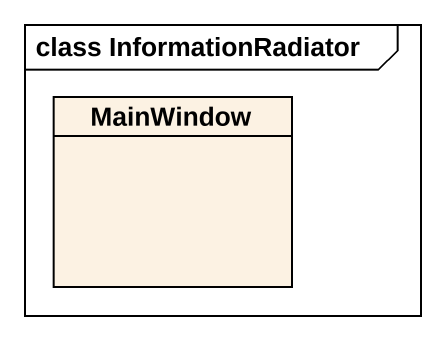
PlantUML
@startuml
mainframe class InformationRadiator
hide circle
hide empty members
class MainWindow
@enduml
